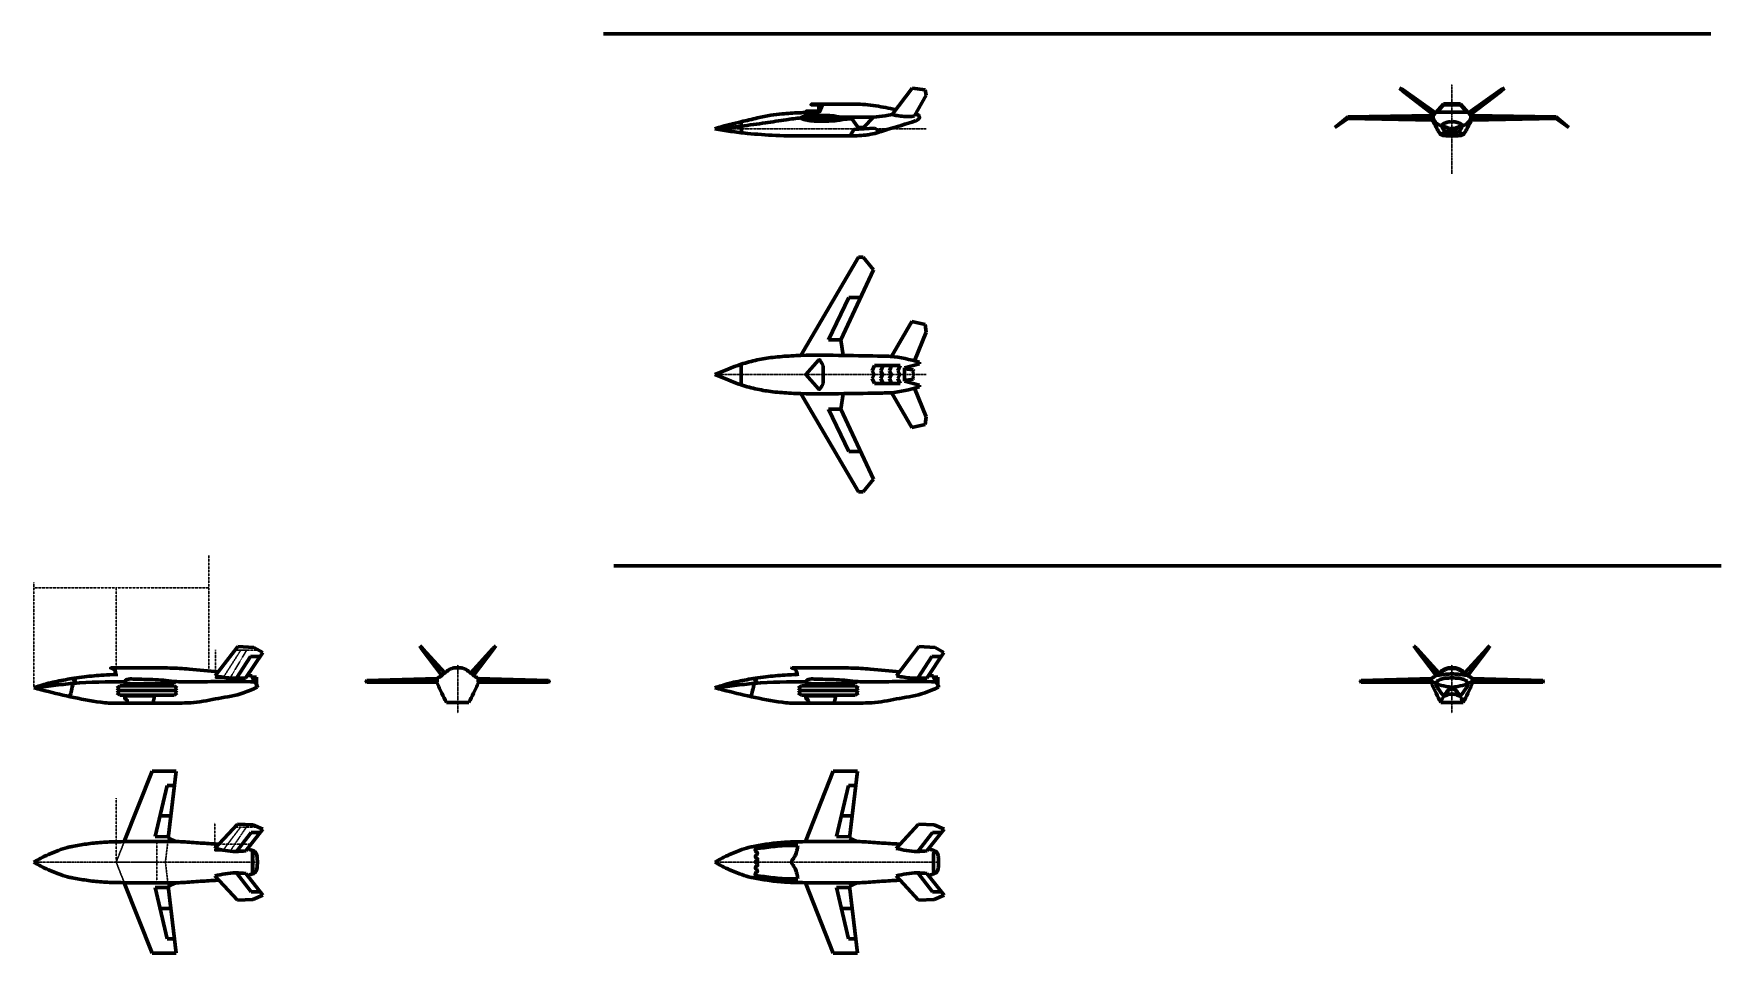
# Model space of a CAD drawing. Header units: millimetres. Extents: x 0 to 1932156, y -475559 to 1027176.
# Drawn here: x 39976 to 108665, y -112024 to -74591 of the extents above; entities that cross this region are included whole.
import ezdxf

# ---------------------------------------------------------------- set-up
doc = ezdxf.new("R2010")
doc.units = ezdxf.units.MM
doc.linetypes.add('CENTER', pattern=[2, 1.25, -0.25, 0.25, -0.25])
doc.linetypes.add('DASHED', pattern=[0.75, 0.5, -0.25])
for name, color, linetype, lineweight in [('_axes (Оси)', 6, 'CENTER', 30), ('_basic (Основной)', 4, 'Continuous', 60), ('_invisible (Невидимый)', 1, 'DASHED', 30)]:
    doc.layers.add(name, color=color, linetype=linetype, lineweight=lineweight)

msp = doc.modelspace()

# ---------------------------------------------------------------- linework, layer by layer
at = {"layer": '_axes (Оси)', "transparency": 33554687}
for p, q in [((97704.313, -80287.45), (97704.313, -76642.944)), ((67704.313, -78465.197), (76298.156, -78465.197)), ((67704.313, -88465.197), (76304.395, -88465.197)), ((57232.197, -102247.041), (57232.197, -100287.173)), ((97704.313, -102247.041), (97704.313, -100287.173)), ((39976.474, -108315.34), (49076.474, -108315.34)), ((67704.313, -108315.34), (76804.313, -108315.34))]:
    msp.add_line(p, q, dxfattribs=at)
at = {"layer": '_basic (Основной)', "transparency": 33554687}
for p, q in [((63168.003, -74590.637), (108240.922, -74590.637)), ((74916.355, -77884.206), (75730.343, -76803.366)), ((75730.343, -76803.366), (76263.127, -76875.214)), ((76263.127, -76875.214), (76298.156, -77085.232)), ((95565.989, -76800.872), (95715.685, -76935.477)), ((95565.989, -76800.872), (95721.402, -76878.708)), ((95721.402, -76878.708), (97030.741, -77810.391)), ((99687.224, -76878.708), (98377.885, -77810.391)), ((99842.637, -76800.872), (99687.224, -76878.708)), ((99842.637, -76800.872), (99692.941, -76935.477)), ((72096.859, -77460.946), (71628.008, -77460.946)), ((71629.052, -77490.804), (71928.171, -77490.804)), ((71928.171, -77490.804), (71928.171, -77739.033)), ((71950.769, -77800.456), (72096.859, -77460.946)), ((76298.156, -77085.232), (75831.712, -77931.582)), ((95715.685, -76935.477), (96958.805, -77890.342)), ((97356.837, -77447.961), (96936.984, -77914.595)), ((97366.296, -77479.494), (97159.874, -77715.431)), ((97704.313, -77447.961), (97356.837, -77447.961)), ((97704.313, -77479.494), (97366.296, -77479.494)), ((97704.313, -77447.961), (98051.789, -77447.961)), ((97704.313, -77479.494), (98042.33, -77479.494)), ((98042.33, -77479.494), (98248.752, -77715.431)), ((98051.789, -77447.961), (98471.642, -77914.595)), ((99692.941, -76935.477), (98449.821, -77890.342)), ((68769.909, -78175.198), (68779.371, -78619.263)), ((73246.726, -78020.576), (71207.442, -78020.576)), ((71928.171, -77739.033), (71421.428, -77739.033)), ((71422.098, -77749.931), (71972.509, -77749.931)), ((71422.098, -77749.931), (71422.16, -77802.205)), ((74156.016, -77990.692), (72854.39, -77990.065)), ((72905.677, -78086.549), (73276.703, -78061.34)), ((73532.944, -78409.779), (73246.726, -78020.576)), ((73747.859, -78409.779), (74156.016, -77990.692)), ((93459.811, -77979.527), (92941.584, -78402.271)), ((93459.743, -78006.694), (92941.584, -78402.271)), ((93459.205, -78040.478), (92941.584, -78402.271)), ((96910.292, -78111.138), (93459.205, -78040.478)), ((96936.984, -78006.694), (93459.743, -78006.694)), ((96936.984, -77914.595), (93459.811, -77979.527)), ((96936.984, -78006.694), (96910.292, -78111.138)), ((96936.984, -77914.595), (96936.984, -78006.694)), ((97159.874, -77715.431), (97100.349, -77789.916)), ((97100.349, -77789.916), (97704.313, -77789.916)), ((98308.277, -77789.916), (97704.313, -77789.916)), ((98248.752, -77715.431), (98308.277, -77789.916)), ((98471.642, -77914.595), (98471.642, -78006.694)), ((98471.642, -77914.595), (101948.815, -77979.527)), ((98471.642, -78006.694), (101948.883, -78006.694)), ((98471.642, -78006.694), (98498.334, -78111.138)), ((98498.334, -78111.138), (101949.421, -78040.478)), ((101948.815, -77979.527), (102467.042, -78402.271)), ((101948.883, -78006.694), (102467.042, -78402.271)), ((101949.421, -78040.478), (102467.042, -78402.271)), ((73202.038, -78748.903), (73353.437, -78485.807)), ((73353.437, -78485.807), (74196.546, -78430.15)), ((73532.944, -78409.779), (73747.859, -78409.779)), ((74196.546, -78430.15), (74442.479, -78576.333)), ((71205.195, -87687.356), (73548.217, -83688.34)), ((73548.217, -83688.34), (73739.67, -83688.34)), ((73739.67, -83688.34), (74160.36, -84201.88)), ((74160.36, -84201.88), (72827.634, -87054.335)), ((72330.536, -87054.335), (73158.997, -85330.346)), ((73158.997, -85330.346), (73634.27, -85327.878)), ((74891.457, -87728.358), (75723.796, -86310.775)), ((75723.796, -86310.775), (76262.087, -86433.029)), ((76262.087, -86433.029), (76304.395, -86739.549)), ((72827.634, -87054.335), (72330.536, -87054.335)), ((72827.634, -87054.335), (72921.218, -87686.918)), ((76304.395, -86739.549), (75830.628, -87909.5)), ((71923.292, -87884.884), (71402.2, -88465.197)), ((68775.252, -88047.108), (68775.252, -88465.197)), ((68775.252, -88883.286), (68775.252, -88465.197)), ((71923.292, -89045.51), (71402.2, -88465.197)), ((72105.44, -88104.121), (72105.44, -88465.197)), ((72105.44, -88826.273), (72105.44, -88465.197)), ((74108.418, -88309.917), (74201.265, -88101.412)), ((74180.401, -88465.197), (74108.418, -88309.917)), ((74180.401, -88465.197), (74108.418, -88620.477)), ((74201.265, -88101.412), (74548.932, -88101.412)), ((74456.085, -88309.917), (74548.932, -88101.412)), ((74528.068, -88465.197), (74456.085, -88309.917)), ((74528.068, -88465.197), (74456.085, -88620.477)), ((74548.932, -88101.412), (74896.599, -88101.412)), ((74803.752, -88309.917), (74896.599, -88101.412)), ((74875.735, -88465.197), (74803.752, -88309.917)), ((74875.735, -88465.197), (74803.752, -88620.477)), ((74896.599, -88101.412), (75244.266, -88101.412)), ((75151.419, -88309.917), (75244.266, -88101.412)), ((75223.401, -88465.197), (75151.419, -88309.917)), ((75223.401, -88465.197), (75151.419, -88620.477)), ((76026.12, -88035.208), (75419.989, -88195.794)), ((75419.989, -88195.794), (75419.989, -88465.197)), ((75419.989, -88225.427), (75778.465, -88277.617)), ((75419.989, -88734.6), (75419.989, -88465.197)), ((75791.293, -88374.012), (75758.142, -88415.025)), ((75758.142, -88415.025), (75792.475, -88465.197)), ((75758.142, -88515.369), (75792.475, -88465.197)), ((75791.293, -88556.382), (75758.142, -88515.369)), ((75790.898, -88307.76), (75762.878, -88335.759)), ((75762.878, -88335.759), (75791.293, -88374.012)), ((75762.878, -88594.636), (75791.293, -88556.382)), ((75790.898, -88622.634), (75762.878, -88594.636)), ((75778.465, -88277.617), (75790.898, -88307.76)), ((76026.12, -87961.33), (76026.12, -88035.208)), ((71205.195, -89243.038), (73548.217, -93242.055)), ((72827.634, -89876.059), (72921.218, -89243.477)), ((74108.418, -88620.477), (74201.265, -88828.982)), ((74201.265, -88828.982), (74548.932, -88828.982)), ((74456.085, -88620.477), (74548.932, -88828.982)), ((74548.932, -88828.982), (74896.599, -88828.982)), ((74803.752, -88620.477), (74896.599, -88828.982)), ((74891.457, -89202.037), (75723.796, -90619.619)), ((74896.599, -88828.982), (75244.266, -88828.982)), ((75151.419, -88620.477), (75244.266, -88828.982)), ((75419.989, -88704.968), (75778.465, -88652.777)), ((76026.12, -88895.187), (75419.989, -88734.6)), ((75778.465, -88652.777), (75790.898, -88622.634)), ((76304.395, -90190.845), (75830.628, -89020.894)), ((76026.12, -88969.064), (76026.12, -88895.187)), ((72827.634, -89876.059), (72330.536, -89876.059)), ((72330.536, -89876.059), (73158.997, -91600.049)), ((74160.36, -92728.514), (72827.634, -89876.059)), ((75723.796, -90619.619), (76262.087, -90497.365)), ((76262.087, -90497.365), (76304.395, -90190.845)), ((73158.997, -91600.049), (73634.27, -91602.516)), ((73739.67, -93242.055), (74160.36, -92728.514)), ((73548.217, -93242.055), (73739.67, -93242.055)), ((63591.82, -96247.677), (108664.739, -96247.677)), ((47367.465, -100730.123), (48279.822, -99537.328)), ((48279.822, -99537.328), (48939.615, -99575.31)), ((48939.615, -99575.31), (49295.625, -99784.367)), ((55685.606, -99512.511), (55774.199, -99639.909)), ((55685.606, -99512.511), (55796.009, -99614.572)), ((58778.787, -99512.511), (58668.384, -99614.572)), ((58778.787, -99512.511), (58690.195, -99639.909)), ((75095, -100730.123), (76007.357, -99537.328)), ((76007.357, -99537.328), (76667.15, -99575.31)), ((76667.15, -99575.31), (77023.16, -99784.367)), ((96157.722, -99512.511), (96246.315, -99639.909)), ((96157.722, -99512.511), (96268.126, -99614.572)), ((99250.904, -99512.511), (99140.5, -99614.572)), ((99250.904, -99512.511), (99162.311, -99639.909)), ((48230.542, -100828.185), (48797.963, -99939.658)), ((49295.625, -99784.367), (48601.957, -100818.645)), ((48797.963, -99939.658), (49191.475, -99939.658)), ((55774.199, -99639.909), (56583.918, -100710.282)), ((55796.009, -99614.572), (56702.503, -100611.375)), ((58668.384, -99614.572), (57761.891, -100611.375)), ((58690.195, -99639.909), (57880.475, -100710.282)), ((75958.077, -100828.185), (76525.498, -99939.658)), ((77023.16, -99784.367), (76329.492, -100818.645)), ((76525.498, -99939.658), (76919.01, -99939.658)), ((96246.315, -99639.909), (97056.035, -100710.282)), ((96268.126, -99614.572), (97174.619, -100611.375)), ((99140.5, -99614.572), (98234.007, -100611.375)), ((99162.311, -99639.909), (98352.591, -100710.282)), ((48873.533, -100734.601), (48670.487, -100716.465)), ((49042.25, -100785.133), (48873.948, -100781.466)), ((49042.25, -100785.133), (49043.202, -101087.561)), ((56389.1, -100943.785), (53507.209, -100954.248)), ((56397.185, -100835.685), (53536.933, -100917.474)), ((56397.577, -100943.754), (56386.831, -101001.846)), ((56397.185, -100835.685), (56397.577, -100943.754)), ((58067.209, -100835.685), (58066.816, -100943.754)), ((58066.816, -100943.754), (58077.563, -101001.846)), ((58067.209, -100835.685), (60927.46, -100917.474)), ((58075.293, -100943.785), (60957.184, -100954.248)), ((76601.068, -100734.601), (76398.022, -100716.465)), ((76769.785, -100785.133), (76601.483, -100781.466)), ((76769.785, -100785.133), (76770.737, -101087.561)), ((96861.217, -100943.785), (93979.326, -100954.248)), ((96869.301, -100835.685), (94009.05, -100917.474)), ((96869.693, -100943.754), (96858.947, -101001.846)), ((96869.301, -100835.685), (96869.693, -100943.754)), ((98539.325, -100835.685), (98538.933, -100943.754)), ((98538.933, -100943.754), (98549.679, -101001.846)), ((98539.325, -100835.685), (101399.576, -100917.474)), ((98547.409, -100943.785), (101429.301, -100954.248)), ((43497.612, -101133.266), (43364.614, -101229.317)), ((43497.612, -101325.369), (43364.614, -101229.317)), ((43497.612, -101325.369), (43364.614, -101421.42)), ((43497.612, -101517.472), (43364.614, -101421.42)), ((43497.612, -101133.266), (45685.487, -101133.266)), ((43497.612, -101325.369), (45685.487, -101325.369)), ((43497.612, -101517.472), (45685.487, -101517.472)), ((43773.623, -101545.033), (44801.354, -101545.033)), ((45685.487, -101133.266), (45818.485, -101229.317)), ((45685.487, -101325.369), (45818.485, -101229.317)), ((45685.487, -101325.369), (45818.485, -101421.42)), ((45685.487, -101517.472), (45818.485, -101421.42)), ((53537.06, -100990.382), (56386.831, -101001.846)), ((60927.333, -100990.382), (58077.563, -101001.846)), ((71225.147, -101133.266), (71092.149, -101229.317)), ((71225.147, -101325.369), (71092.149, -101229.317)), ((71225.147, -101325.369), (71092.149, -101421.42)), ((71225.147, -101517.472), (71092.149, -101421.42)), ((71225.147, -101133.266), (73413.022, -101133.266)), ((71225.147, -101325.369), (73413.022, -101325.369)), ((71225.147, -101517.472), (73413.022, -101517.472)), ((71501.158, -101545.033), (72528.889, -101545.033)), ((73413.022, -101133.266), (73546.02, -101229.317)), ((73413.022, -101325.369), (73546.02, -101229.317)), ((73413.022, -101325.369), (73546.02, -101421.42)), ((73413.022, -101517.472), (73546.02, -101421.42)), ((94009.177, -100990.382), (96858.947, -101001.846)), ((101399.449, -100990.382), (98549.679, -101001.846)), ((56779.279, -101817.014), (57232.197, -101817.014)), ((57685.115, -101817.014), (57232.197, -101817.014)), ((97251.395, -101817.014), (97704.313, -101817.014)), ((98157.231, -101817.014), (97704.313, -101817.014)), ((44791.745, -104606.561), (43660.89, -107479.431)), ((44791.745, -104606.561), (45775.01, -104606.561)), ((45775.01, -104606.561), (45450.981, -107340.977)), ((72519.584, -104606.561), (71388.729, -107479.431)), ((72519.584, -104606.561), (73502.849, -104606.561)), ((73502.849, -104606.561), (73178.821, -107340.977)), ((45410.677, -105189.329), (44923.457, -107277.773)), ((45705.952, -105189.329), (45410.677, -105189.329)), ((73138.516, -105189.329), (72651.296, -107277.773)), ((73433.791, -105189.329), (73138.516, -105189.329)), ((45120.919, -106431.361), (45558.771, -106431.361)), ((72848.758, -106431.361), (73286.61, -106431.361)), ((47353.176, -107757.318), (48266.574, -106770.6)), ((48231.804, -107879.135), (48827.659, -107102.909)), ((48266.574, -106770.6), (48899.518, -106793.6)), ((49303.975, -106975.141), (48604.651, -107854.554)), ((48827.659, -107102.909), (49202.372, -107102.909)), ((48899.518, -106793.6), (49303.975, -106975.141)), ((75081.015, -107757.318), (75994.414, -106770.6)), ((75959.643, -107879.135), (76555.499, -107102.909)), ((75994.414, -106770.6), (76627.358, -106793.6)), ((77031.814, -106975.141), (76332.49, -107854.554)), ((76555.499, -107102.909), (76930.211, -107102.909)), ((76627.358, -106793.6), (77031.814, -106975.141)), ((44923.457, -107277.773), (45458.152, -107280.462)), ((45450.981, -107340.977), (45756.179, -107471.115)), ((72651.296, -107277.773), (73185.992, -107280.462)), ((73178.821, -107340.977), (73484.018, -107471.115)), ((44791.745, -112024.119), (43660.89, -109151.249)), ((45450.981, -109289.703), (45756.179, -109159.564)), ((47353.176, -108873.362), (48266.574, -109860.08)), ((48231.804, -108751.544), (48827.659, -109527.771)), ((49303.975, -109655.538), (48604.651, -108776.125)), ((72519.584, -112024.119), (71388.729, -109151.249)), ((73178.821, -109289.703), (73484.018, -109159.564)), ((75081.015, -108873.362), (75994.414, -109860.08)), ((75959.643, -108751.544), (76555.499, -109527.771)), ((77031.814, -109655.538), (76332.49, -108776.125)), ((44923.457, -109352.907), (45458.152, -109350.218)), ((45410.677, -111441.35), (44923.457, -109352.907)), ((45775.01, -112024.119), (45450.981, -109289.703)), ((48266.574, -109860.08), (48899.518, -109837.08)), ((48827.659, -109527.771), (49202.372, -109527.771)), ((48899.518, -109837.08), (49303.975, -109655.538)), ((72651.296, -109352.907), (73185.992, -109350.218)), ((73138.516, -111441.35), (72651.296, -109352.907)), ((73502.849, -112024.119), (73178.821, -109289.703)), ((75994.414, -109860.08), (76627.358, -109837.08)), ((76555.499, -109527.771), (76930.211, -109527.771)), ((76627.358, -109837.08), (77031.814, -109655.538)), ((45120.919, -110199.319), (45558.771, -110199.319)), ((72848.758, -110199.319), (73286.61, -110199.319)), ((45705.952, -111441.35), (45410.677, -111441.35)), ((73433.791, -111441.35), (73138.516, -111441.35)), ((44791.745, -112024.119), (45775.01, -112024.119)), ((72519.584, -112024.119), (73502.849, -112024.119))]:
    msp.add_line(p, q, dxfattribs=at)
for points in [[(71628.008, -77460.946), (71620.685, -77468.226), (71620.267, -77480.769), (71629.052, -77490.804)], [(72096.859, -77460.946), (72449.511, -77460.946), (72712.109, -77460.946), (73091.731, -77460.946), (73414.219, -77460.946), (73825.495, -77473.599), (74256.443, -77527.193), (75051.351, -77680.187)], [(67704.313, -78465.197), (67865.69, -78409.178), (68771.115, -78174.916), (69433.946, -78018.191), (69975.839, -77911.245), (70436.673, -77856.557), (71122.959, -77805.631), (71468.329, -77802.153), (71950.769, -77800.456)], [(75869.018, -77863.892), (75962.384, -77897.837), (75997.151, -77918.684), (76020.331, -77951.113), (76030.762, -77992.806), (75991.359, -78068.088), (75910.229, -78117.888), (75863.872, -78136.419), (74711.391, -78487.758), (74044.663, -78685.011), (73848.102, -78714.66), (73113.78, -78749.868), (71505.231, -78748.17), (70175.744, -78731.208), (69024.905, -78645.467), (68345.438, -78565.02), (67704.313, -78465.197)], [(67704.313, -78465.197), (67844.839, -78451.189), (68775.527, -78350.977), (69757.234, -78219.118), (70605.749, -78090.605), (71207.442, -78013.248)], [(71207.442, -78013.248), (71221.731, -77998.473), (71269.118, -77976.312), (71361.595, -77947.824), (71464.503, -77929.758), (71629.991, -77920.912)], [(71207.442, -78013.248), (71231.775, -78037.491), (71304.095, -78076.27), (71434.181, -78103.591), (71598.428, -78130.545), (71807.269, -78148.595), (71994.664, -78154.235), (72332.201, -78142.954), (72659.577, -78122.648), (72905.677, -78086.549)], [(71421.428, -77739.033), (71418.295, -77741.173), (71417.8, -77747.453), (71419.125, -77749.27), (71422.098, -77749.931)], [(71629.822, -77920.916), (71842.694, -77915.836), (72150.592, -77922.128), (72438.744, -77929.118), (72854.39, -77990.065)], [(74916.355, -77884.206), (74628.605, -77929.994), (74156.016, -77990.692)], [(75831.712, -77931.582), (75715.568, -77955.53), (75398.48, -77953.688), (75125.634, -77924.212), (74916.355, -77884.206)], [(96910.292, -78111.138), (96943.977, -78175.441), (97095.316, -78463.586), (97168.908, -78588.344), (97221.475, -78668.451), (97284.553, -78714.415), (97363.403, -78735.427), (97463.497, -78740.21), (97704.313, -78740.21)], [(97704.313, -78465.197), (97568.967, -78430.739), (97269.355, -78335.354), (97086.404, -78245.267), (96974.902, -78104.493), (96936.984, -78006.694)], [(97286.724, -78341.589), (97348.668, -78271.755), (97475.197, -78207.775), (97579.546, -78183.022), (97648.585, -78173.543), (97704.313, -78166.169)], [(97704.313, -78465.197), (97839.659, -78430.739), (98139.271, -78335.354), (98322.222, -78245.267), (98433.724, -78104.493), (98471.642, -78006.694)], [(98498.334, -78111.138), (98464.649, -78175.441), (98313.311, -78463.586), (98239.718, -78588.344), (98187.151, -78668.451), (98124.073, -78714.415), (98045.223, -78735.427), (97945.13, -78740.21), (97704.313, -78740.21)], [(98121.902, -78341.589), (98059.958, -78271.755), (97933.429, -78207.775), (97829.08, -78183.022), (97760.041, -78173.543), (97704.313, -78166.169)], [(97704.313, -78465.197), (97624.647, -78494.329), (97496.051, -78560.57), (97358.175, -78630.785), (97252.966, -78696.153)], [(97286.724, -78341.589), (97304.919, -78405.118), (97353.682, -78487.457), (97442.115, -78587.721)], [(97442.115, -78587.721), (97494.179, -78610.331), (97553.221, -78618.482), (97667.583, -78620.062), (97704.313, -78620.062)], [(97704.313, -78465.197), (97783.979, -78494.329), (97912.575, -78560.57), (98050.451, -78630.785), (98155.66, -78696.153)], [(97966.511, -78587.721), (97914.447, -78610.331), (97855.405, -78618.482), (97741.043, -78620.062), (97704.313, -78620.062)], [(98121.902, -78341.589), (98103.708, -78405.118), (98054.944, -78487.457), (97966.511, -78587.721)], [(67704.313, -88465.197), (68777.413, -88046.399), (69429.175, -87868.768), (70058.716, -87765.151), (70810.467, -87705.94), (71203.004, -87687.437), (72950.913, -87687.437), (74523.507, -87713.054)], [(72105.44, -88104.121), (71984.088, -87890.029), (71970.603, -87875.058), (71951.128, -87869.069), (71923.292, -87884.884)], [(74523.507, -87713.054), (74850.248, -87725.139), (76026.12, -87961.33)], [(67704.313, -88465.197), (68777.413, -88883.995), (69429.175, -89061.626), (70058.716, -89165.243), (70810.467, -89224.454), (71203.004, -89242.957), (72950.913, -89242.957), (74523.507, -89217.34)], [(72105.44, -88826.273), (71984.088, -89040.365), (71970.603, -89055.336), (71951.128, -89061.325), (71923.292, -89045.51)], [(74523.507, -89217.34), (74850.248, -89205.255), (76026.12, -88969.064)], [(39976.778, -101216.223), (40232.855, -101132.088), (40923.591, -100954.715), (41620.744, -100826.494)], [(39976.778, -101216.223), (40764.102, -101123.13), (41575.483, -101037.42), (43673.462, -100968.365)], [(41578.693, -101037.148), (41607.847, -101013.089), (41646.938, -100990.767), (41663.811, -100976.291), (41670.393, -100960.632), (41658.755, -100945.148), (41629.665, -100933.05), (41610.08, -100923.8), (41604.495, -100917.103), (41603.379, -100908.174), (41612.313, -100898.129), (41643.587, -100884.736), (41664.808, -100872.458), (41664.837, -100861.073), (41644.938, -100849.402), (41625.717, -100843.439), (41617.478, -100840.11), (41615.308, -100827.424)], [(41620.744, -100826.494), (42042.869, -100769.711), (42822.375, -100701.246), (43330.831, -100670.976)], [(43108.44, -100424.477), (43105.637, -100419.771), (43115.044, -100409.698)], [(43108.44, -100424.477), (43216.743, -100441.44), (43287.682, -100536.867), (43335.428, -100738.628)], [(43115.044, -100409.698), (43393.342, -100409.669), (44625.257, -100409.562), (45038.681, -100410.662)], [(43673.462, -100968.365), (43703.138, -100917.38), (43785.403, -100873.957), (44020.405, -100861.45), (44927.359, -100889.382), (45790.825, -100967.018)], [(43673.462, -100968.365), (43682.484, -100996.393), (43757.136, -101035.074), (43881.556, -101047.508), (44532.684, -101051.652), (45228.696, -101047.587), (45552.186, -101022.721), (45790.825, -100967.018)], [(45038.681, -100410.662), (45527.753, -100412.535), (46301.112, -100459.076), (47495.344, -100565.314)], [(45790.825, -100967.018), (46519.797, -100975.303), (47591.105, -100960.994), (48965.182, -100970.387)], [(48601.957, -100818.645), (48197.531, -100827.938), (47600.513, -100774.618), (47367.465, -100730.123)], [(49072.624, -101193.476), (49078.131, -101173.802), (49078.131, -101144.459), (49072.447, -101131.207), (49041.189, -101084.826), (48955.941, -100955.148), (48896.266, -100847.241), (48875.428, -100791.394), (48873.533, -100734.601)], [(53536.933, -100917.474), (53507.209, -100955.665), (53537.06, -100990.382)], [(57232.197, -100399.07), (57124.702, -100403.132), (57037.318, -100419.378), (56915.388, -100464.055), (56765.008, -100561.532), (56618.691, -100681.347), (56494.729, -100776.793), (56437.828, -100811.316), (56397.185, -100835.685)], [(57232.197, -100399.07), (57339.691, -100403.132), (57427.075, -100419.378), (57549.005, -100464.055), (57699.385, -100561.532), (57845.702, -100681.347), (57969.664, -100776.793), (58026.565, -100811.316), (58067.209, -100835.685)], [(60927.46, -100917.474), (60957.184, -100955.665), (60927.333, -100990.382)], [(67704.313, -101216.223), (67960.39, -101132.088), (68651.126, -100954.715), (69348.279, -100826.494)], [(67704.313, -101216.223), (68491.637, -101123.13), (69303.018, -101037.42), (71400.997, -100968.365)], [(69306.228, -101037.148), (69335.382, -101013.089), (69374.473, -100990.767), (69391.346, -100976.291), (69397.928, -100960.632), (69386.29, -100945.148), (69357.2, -100933.05), (69337.615, -100923.8), (69332.03, -100917.103), (69330.913, -100908.174), (69339.848, -100898.129), (69371.122, -100884.736), (69392.343, -100872.458), (69392.372, -100861.073), (69372.472, -100849.402), (69353.252, -100843.439), (69345.013, -100840.11), (69342.843, -100827.424)], [(69348.279, -100826.494), (69770.404, -100769.711), (70549.91, -100701.246), (71058.366, -100670.976)], [(70835.975, -100424.477), (70833.172, -100419.771), (70842.579, -100409.698)], [(70835.975, -100424.477), (70944.278, -100441.44), (71015.217, -100536.867), (71062.962, -100738.628)], [(70842.579, -100409.698), (71120.877, -100409.669), (72352.792, -100409.562), (72766.216, -100410.662)], [(71400.997, -100968.365), (71430.673, -100917.38), (71512.938, -100873.957), (71747.94, -100861.45), (72654.894, -100889.382), (73518.36, -100967.018)], [(71400.997, -100968.365), (71410.019, -100996.393), (71484.671, -101035.074), (71609.091, -101047.508), (72260.219, -101051.652), (72956.231, -101047.587), (73279.721, -101022.721), (73518.36, -100967.018)], [(72766.216, -100410.662), (73255.288, -100412.535), (74028.647, -100459.076), (75222.879, -100565.314)], [(73518.36, -100967.018), (74247.332, -100975.303), (75318.64, -100960.994), (76692.717, -100970.387)], [(76329.492, -100818.645), (75925.066, -100827.938), (75328.048, -100774.618), (75095, -100730.123)], [(76800.159, -101193.476), (76805.665, -101173.802), (76805.665, -101144.459), (76799.982, -101131.207), (76768.724, -101084.826), (76683.476, -100955.148), (76623.8, -100847.241), (76602.963, -100791.394), (76601.068, -100734.601)], [(94009.05, -100917.474), (93979.326, -100955.665), (94009.177, -100990.382)], [(97704.313, -101204.251), (97466.804, -101161.078), (97096.948, -101059.539), (96861.217, -100943.785)], [(97704.313, -100399.07), (97596.818, -100403.132), (97509.435, -100419.378), (97387.505, -100464.055), (97237.125, -100561.532), (97090.807, -100681.347), (96966.845, -100776.793), (96909.944, -100811.316), (96869.301, -100835.685)], [(97704.313, -100808.276), (97634.444, -100812.57), (97499.108, -100825.45), (97370.217, -100840.477), (97267.103, -100866.237), (97172.582, -100907.025), (97114.581, -100949.959), (97080.21, -100995.04), (97058.854, -101043.414)], [(97704.313, -100425.384), (97571.511, -100433.864), (97421.199, -100479.69), (97291.269, -100557.34), (97186.815, -100636.262), (97109.104, -100709.691)], [(97704.313, -100654.86), (97572.439, -100656.891), (97411.897, -100671.106), (97109.104, -100709.691)], [(97704.313, -100399.07), (97811.808, -100403.132), (97899.191, -100419.378), (98021.121, -100464.055), (98171.502, -100561.532), (98317.819, -100681.347), (98441.781, -100776.793), (98498.682, -100811.316), (98539.325, -100835.685)], [(97704.313, -100425.384), (97837.115, -100433.864), (97987.427, -100479.69), (98117.357, -100557.34), (98221.811, -100636.262), (98299.523, -100709.691)], [(97704.313, -100654.86), (97836.187, -100656.891), (97996.73, -100671.106), (98299.523, -100709.691)], [(97704.313, -100808.276), (97774.182, -100812.57), (97909.518, -100825.45), (98038.409, -100840.477), (98141.523, -100866.237), (98236.044, -100907.025), (98294.045, -100949.959), (98328.416, -100995.04), (98349.772, -101043.414)], [(97704.313, -101204.251), (97941.822, -101161.078), (98311.678, -101059.539), (98547.409, -100943.785)], [(101399.576, -100917.474), (101429.301, -100955.665), (101399.449, -100990.382)], [(39976.778, -101216.223), (40290.312, -101298.537), (41459.404, -101578.476), (42706.932, -101806.161), (43024.665, -101836.687), (43537.406, -101846.046), (44886.684, -101843.855), (45997.301, -101836.964), (46486.628, -101813.567), (47495.507, -101649.752), (48513.058, -101425.102), (49072.624, -101193.476)], [(41451.214, -101576.662), (41508.458, -101327.736), (41578.693, -101037.148)], [(43783.057, -101845.296), (43779.909, -101749.181), (43726.479, -101680.085), (43698.193, -101661.24), (43682.478, -101640.825), (43701.477, -101562.301), (43773.623, -101545.033)], [(44801.354, -101545.033), (44804.931, -101545.146), (44816.772, -101546.506), (44870.196, -101586.695), (44877.867, -101638.516), (44866.646, -101669.1), (44853.383, -101717.014), (44849.08, -101843.841)], [(56779.279, -101817.014), (56583.507, -101435.174), (56386.831, -101001.846)], [(57685.115, -101817.014), (57880.886, -101435.174), (58077.563, -101001.846)], [(67704.313, -101216.223), (68017.847, -101298.537), (69186.939, -101578.476), (70434.467, -101806.161), (70752.2, -101836.687), (71264.941, -101846.046), (72614.219, -101843.855), (73724.836, -101836.964), (74214.163, -101813.567), (75223.042, -101649.752), (76240.593, -101425.102), (76800.159, -101193.476)], [(69178.749, -101576.662), (69235.992, -101327.736), (69306.228, -101037.148)], [(71510.592, -101845.296), (71507.444, -101749.181), (71454.014, -101680.085), (71425.728, -101661.24), (71410.013, -101640.825), (71429.012, -101562.301), (71501.158, -101545.033)], [(72528.889, -101545.033), (72532.466, -101545.146), (72544.307, -101546.506), (72597.73, -101586.695), (72605.402, -101638.516), (72594.181, -101669.1), (72580.918, -101717.014), (72576.615, -101843.841)], [(97251.395, -101817.014), (97055.624, -101435.174), (96858.947, -101001.846)], [(97058.854, -101043.414), (97058.729, -101089.495), (97071.617, -101123.842), (97138.211, -101248.351), (97369.987, -101552.458)], [(97704.313, -101204.251), (97607.024, -101280.892), (97403.808, -101498.185), (97251.395, -101817.014)], [(97369.987, -101552.458), (97456.336, -101532.116), (97555.152, -101495.622), (97660.415, -101472.008), (97704.313, -101472.008)], [(97704.313, -101204.251), (97801.602, -101280.892), (98004.818, -101498.185), (98157.231, -101817.014)], [(98038.639, -101552.458), (97952.29, -101532.116), (97853.474, -101495.622), (97748.211, -101472.008), (97704.313, -101472.008)], [(98349.772, -101043.414), (98349.897, -101089.495), (98337.009, -101123.842), (98270.415, -101248.351), (98038.639, -101552.458)], [(98157.231, -101817.014), (98353.002, -101435.174), (98549.679, -101001.846)], [(39976.474, -108315.34), (40269.446, -108150.145), (40574.026, -108007.716), (40980.129, -107839.924), (41347.186, -107720.909), (41542.429, -107674.083)], [(41542.429, -107674.083), (42118.963, -107578.348), (42743.738, -107510.06), (43386.952, -107484.54), (45791.707, -107471.197)], [(45791.707, -107471.197), (46134.091, -107493.342), (46852.869, -107542.406), (47530.405, -107585.581)], [(48604.651, -107854.554), (48199.25, -107879.231), (47353.176, -107757.318)], [(48928.466, -107852.573), (48802.24, -107814.862), (48662.933, -107781.263)], [(67704.313, -108315.34), (67997.286, -108150.145), (68301.865, -108007.716), (68707.968, -107839.924), (69075.026, -107720.909), (69270.268, -107674.083)], [(69270.268, -107674.083), (69846.802, -107578.348), (70471.577, -107510.06), (71114.791, -107484.54), (73519.546, -107471.197)], [(69338.973, -107820.565), (69344.629, -107804.326), (69366.328, -107775.915), (69389.6, -107744.887), (69388.508, -107729.624), (69357.758, -107711.067), (69318.752, -107697.479), (69270.268, -107674.083)], [(69338.973, -107820.565), (69349.818, -107847.68), (69369.858, -107876.359), (69403.667, -107903.799), (69427.018, -107924.321), (69430.981, -107939.379)], [(71076.657, -107639.898), (70802.41, -107634.555), (70049.194, -107683.644), (69369.509, -107772.886)], [(71076.657, -107639.898), (71062.409, -107746.684), (71007.373, -107946.19), (70942.742, -108102.139), (70874.81, -108204.679), (70839.189, -108252.14), (70829.155, -108315.34)], [(73519.546, -107471.197), (73861.931, -107493.342), (74580.708, -107542.406), (75258.244, -107585.581)], [(76332.49, -107854.554), (75927.089, -107879.231), (75081.015, -107757.318)], [(76656.305, -107852.573), (76530.079, -107814.862), (76390.773, -107781.263)], [(39976.474, -108315.34), (40269.446, -108480.534), (40574.026, -108622.963), (40980.129, -108790.755), (41347.186, -108909.771), (41542.429, -108956.597)], [(48928.466, -107852.573), (48894.239, -107889.268), (48877.476, -107981.393), (48875.382, -108075.612), (48875.382, -108315.34)], [(48928.466, -108778.106), (48894.239, -108741.412), (48877.476, -108649.287), (48875.382, -108555.068), (48875.382, -108315.34)], [(48928.466, -107852.573), (48980.494, -107894.56), (49057.72, -108046.29), (49076.914, -108209.624), (49077.353, -108315.34)], [(48928.466, -108778.106), (48980.494, -108736.119), (49057.72, -108584.39), (49076.914, -108421.056), (49077.353, -108315.34)], [(67704.313, -108315.34), (67997.286, -108480.534), (68301.865, -108622.963), (68707.968, -108790.755), (69075.026, -108909.771), (69270.268, -108956.597)], [(69348.752, -108095.396), (69349.818, -108078.987), (69388.268, -108010.766), (69417.212, -107984.106), (69430.999, -107957.111), (69430.981, -107939.379)], [(69348.752, -108095.396), (69350.888, -108111.554), (69422.548, -108164.453), (69439.12, -108178.091), (69443.02, -108205.368)], [(69348.752, -108315.34), (69368.93, -108278.431), (69422.548, -108246.283), (69439.12, -108232.645), (69443.02, -108205.368)], [(69348.752, -108315.34), (69368.93, -108352.248), (69422.548, -108384.396), (69439.12, -108398.035), (69443.02, -108425.312)], [(69348.752, -108535.284), (69350.888, -108519.126), (69422.548, -108466.227), (69439.12, -108452.588), (69443.02, -108425.312)], [(71076.657, -108990.782), (71062.409, -108883.996), (71007.373, -108684.49), (70942.742, -108528.541), (70874.81, -108426), (70839.189, -108378.539), (70829.155, -108315.34)], [(76656.305, -107852.573), (76622.078, -107889.268), (76605.316, -107981.393), (76603.221, -108075.612), (76603.221, -108315.34)], [(76656.305, -108778.106), (76622.078, -108741.412), (76605.316, -108649.287), (76603.221, -108555.068), (76603.221, -108315.34)], [(76656.305, -107852.573), (76708.333, -107894.56), (76785.559, -108046.29), (76804.753, -108209.624), (76805.193, -108315.34)], [(76656.305, -108778.106), (76708.333, -108736.119), (76785.559, -108584.39), (76804.753, -108421.056), (76805.193, -108315.34)], [(41542.429, -108956.597), (42118.963, -109052.332), (42743.738, -109120.62), (43386.952, -109146.14), (45791.707, -109159.483)], [(45791.707, -109159.483), (46134.091, -109137.337), (46852.869, -109088.274), (47530.405, -109045.099)], [(48604.651, -108776.125), (48199.25, -108751.448), (47353.176, -108873.362)], [(48928.466, -108778.106), (48802.24, -108815.818), (48662.933, -108849.417)], [(69338.973, -108810.115), (69344.629, -108826.354), (69366.328, -108854.765), (69389.6, -108885.792), (69388.508, -108901.056), (69357.758, -108919.613), (69318.752, -108933.201), (69270.268, -108956.597)], [(69270.268, -108956.597), (69846.802, -109052.332), (70471.577, -109120.62), (71114.791, -109146.14), (73519.546, -109159.483)], [(69338.973, -108810.115), (69349.818, -108782.999), (69369.858, -108754.321), (69403.667, -108726.88), (69427.018, -108706.358), (69430.981, -108691.301)], [(69348.752, -108535.284), (69349.818, -108551.693), (69388.268, -108619.914), (69417.212, -108646.573), (69430.999, -108673.568), (69430.981, -108691.301)], [(71076.657, -108990.782), (70802.41, -108996.124), (70049.194, -108947.036), (69369.509, -108857.794)], [(73519.546, -109159.483), (73861.931, -109137.337), (74580.708, -109088.274), (75258.244, -109045.099)], [(76332.49, -108776.125), (75927.089, -108751.448), (75081.015, -108873.362)], [(76656.305, -108778.106), (76530.079, -108815.818), (76390.773, -108849.417)]]:
    msp.add_spline(points, degree=3, dxfattribs=at)
at = {"layer": '_invisible (Невидимый)', "transparency": 33554687}
for p, q in [((47097.47, -100528.443), (47097.47, -95832.039)), ((39976.778, -101216.223), (39976.778, -96936.392)), ((43330.831, -97152.93), (39976.778, -97152.93)), ((43330.831, -100670.976), (43330.831, -97152.93)), ((43330.831, -97152.93), (47097.47, -97152.93)), ((47368.311, -100818.645), (47368.311, -99678.004)), ((47676.723, -100818.645), (48407.518, -99679.839)), ((47969.998, -100818.645), (48644.219, -99679.839)), ((49117.62, -99679.839), (48170.817, -99679.839)), ((48644.219, -99679.839), (48170.817, -99679.839)), ((48601.957, -100818.645), (47368.311, -100818.645)), ((47985.134, -100818.645), (47368.311, -100818.645)), ((45283.377, -104606.561), (44791.745, -104606.561)), ((43331.849, -108315.34), (43331.849, -105713.111)), ((47353.176, -107854.554), (47353.176, -106713.174)), ((47666.044, -107854.554), (48396.38, -106884.37)), ((48631.502, -106884.37), (47978.913, -107854.554)), ((49101.747, -106884.37), (48161.258, -106884.37)), ((48631.502, -106884.37), (48161.258, -106884.37)), ((43660.89, -107479.431), (43331.849, -108315.34)), ((44990.15, -107469.361), (44990.15, -109161.319)), ((45450.981, -107340.977), (45335.52, -108315.34)), ((47513.145, -107584.507), (48819.397, -107584.507)), ((43331.849, -108315.34), (43660.89, -109151.249)), ((43331.849, -108315.34), (45335.52, -108315.34)), ((44333.684, -108315.34), (43331.849, -108315.34)), ((45335.52, -108315.34), (45450.981, -109289.703)), ((48604.651, -107854.554), (47353.176, -107854.554)), ((47978.913, -107854.554), (47353.176, -107854.554)), ((48928.466, -107852.573), (48928.466, -108778.106))]:
    msp.add_line(p, q, dxfattribs=at)

doc.saveas('drawing.dxf')
